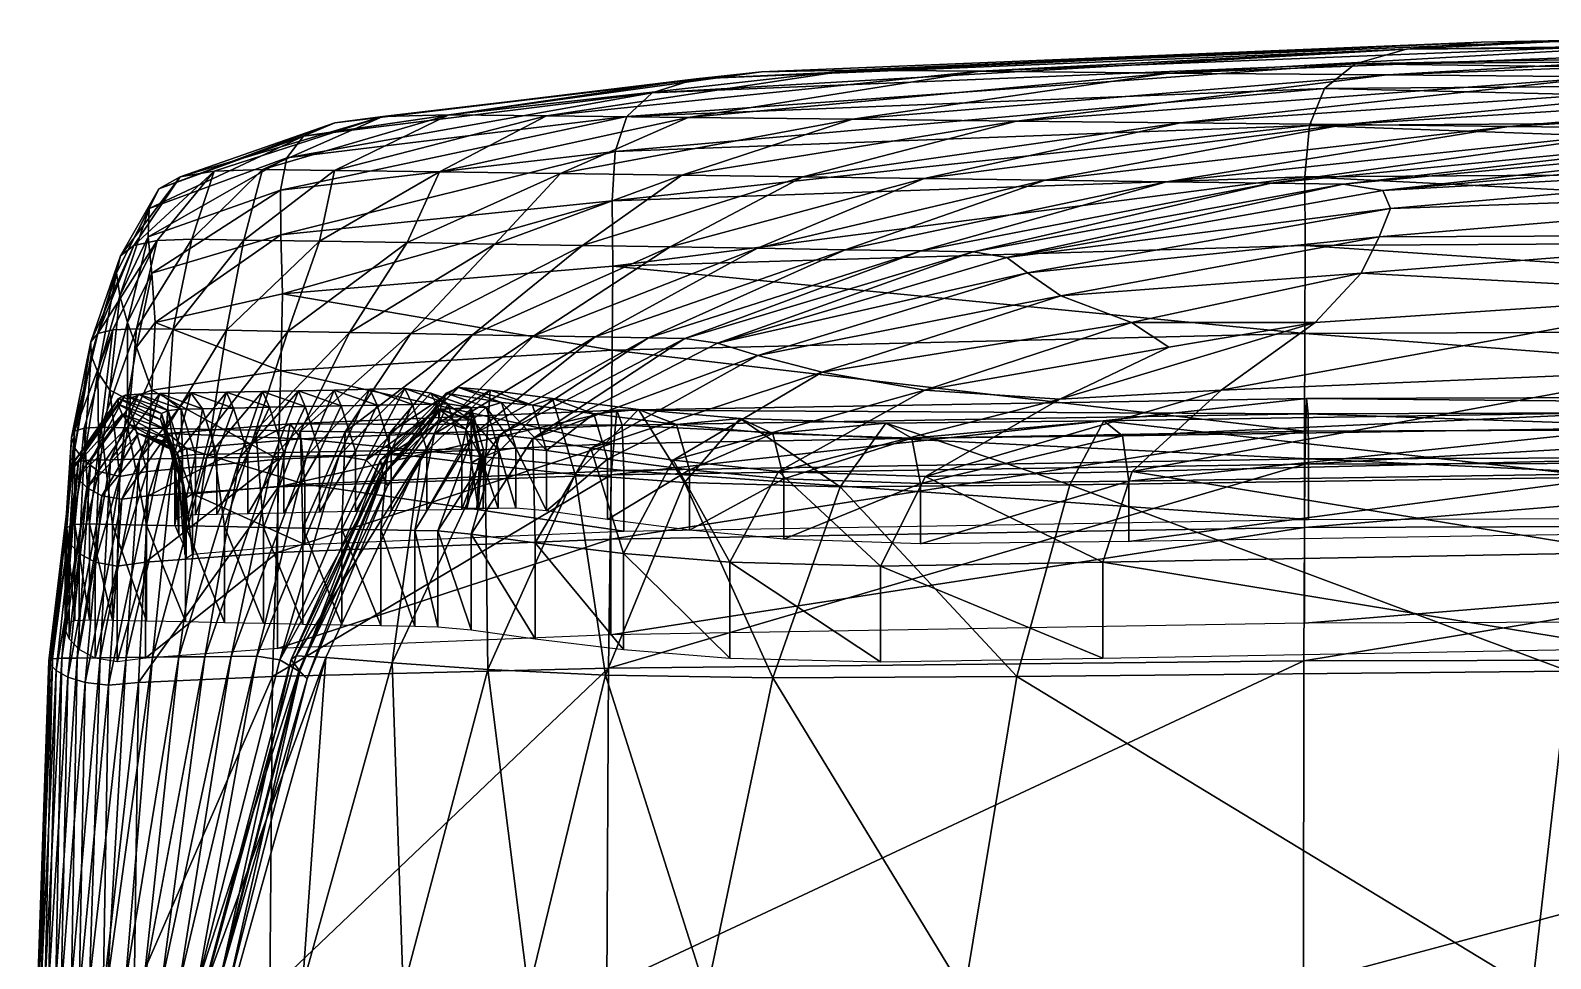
# Model space of a CAD drawing. Header units: centimetres. Extents: x -1112 to 1112, y -466 to 466.
# Drawn here: x -1111.4 to -1089.99, y 448.99 to 462.05 of the extents above; entities that cross this region are included whole.
import ezdxf

# ---------------------------------------------------------------- set-up
doc = ezdxf.new("R2010")
doc.units = ezdxf.units.CM
doc.layers.add('fabric', color=7, linetype='Continuous', true_color=0x1c59b1)

msp = doc.modelspace()

# ---------------------------------------------------------------- meshes
at = {"layer": 'fabric', "color": 34, "true_color": 0xb1581a}
mesh = msp.add_polyface(dxfattribs=at)
corners = [(-1093.454, 459.99, -359.37), (-1076.383, 460.102, -359.009), (-1076.383, 459.12, -359.354), (-1093.452, 459.024, -359.71), (-1093.387, 460.714, -358.319), (-1076.32, 460.837, -357.951), (-1093.176, 461.232, -355.918), (-1076.13, 461.363, -355.545), (-1092.747, 461.578, -351.725), (-1075.749, 461.713, -351.417), (-1075.115, 461.923, -345.195), (-1092.024, 461.785, -345.295), (-1074.195, 462.025, -335.756), (-1090.972, 461.886, -335.67), (-1089.22, 461.398, -108.623), (-1077.48, 461.813, -108.571), (-1080.971, 461.841, -154.831), (-1092.297, 461.424, -154.87), (-1086.143, 461.371, -74.113), (-1084.621, 459.8, 109.093), (-1085.867, 459.175, 113.799), (-1072.27, 459.654, 113.396), (-1087.239, 458.341, 117.216), (-1073.239, 458.733, 117.137), (-1084.16, 460.536, 92.942), (-1084.059, 460.255, 102.495), (-1071.038, 460.841, 101.483), (-1071.357, 460.346, 108.348), (-1092.407, 459.147, 109.064), (-1092.247, 459.542, 102.686), (-1092.358, 459.796, 93.199), (-1076.383, 457.859, -359.623), (-1093.454, 457.782, -359.975), (-1076.383, 456.471, -359.796), (-1093.458, 456.411, -360.145), (-1073.726, 457.551, 120.081), (-1088.18, 457.257, 119.943), (-1088.723, 456.014, 121.73), (-1076.383, 455.109, -359.853), (-1076.383, 453.761, -359.853), (-1093.459, 453.706, -360.202), (-1093.459, 455.055, -360.202), (-1088.904, 454.7, 122.326), (-1073.972, 454.891, 122.627), (-1088.904, 453.352, 122.326), (-1073.972, 453.543, 122.627), (-1088.746, 456.457, 121.359), (-1088.914, 456.67, 121.939), (-1073.965, 456.846, 122.242), (-1089.233, 455.761, 122.769), (-1074.138, 455.921, 123.107), (-1076.379, 456.922, -359.09), (-1076.382, 455.994, -359.717), (-1093.456, 455.945, -360.065), (-1093.432, 456.868, -359.439), (-1076.376, 456.71, -358.486), (-1093.41, 456.655, -358.835), (-1074.401, 453.145, 124.111), (-1089.742, 453.033, 123.712), (-1076.383, 453.21, -359.989), (-1093.468, 453.176, -360.336), (-1076.374, 456.072, -358.285), (-1093.402, 456.018, -358.634), (-1076.374, 455.222, -358.285), (-1093.402, 455.168, -358.634), (-1088.69, 454.97, 121.166), (-1088.69, 455.82, 121.166), (-1073.839, 455.996, 121.447), (-1073.87, 456.634, 121.645), (-1072.958, 462.051, -321.977), (-1089.555, 461.911, -321.89), (-1087.481, 461.894, -289.629), (-1071.151, 462.034, -289.647), (-1084.463, 461.87, -224.563), (-1084.9, 460.637, 79.369), (-1074.254, 461.267, 59.022), (-1086.273, 460.652, 59.06), (-1072.427, 461.251, 78.818), (-1088.271, 460.674, 29.293), (-1076.914, 461.29, 29.417), (-1079.99, 461.317, -5.093), (-1090.582, 460.699, -5.201), (-1073.989, 461.785, -74.047), (-1083.067, 461.344, -39.603), (-1092.893, 460.724, -39.696)]
mesh.append_faces([[corners[k] for k in face] for face in [(0, 1, 2), (2, 3, 0), (1, 0, 4), (4, 5, 1), (6, 7, 5), (5, 4, 6), (7, 6, 8), (8, 9, 7), (10, 9, 8), (8, 11, 10), (12, 10, 11), (11, 13, 12), (14, 15, 16), (16, 17, 14), (15, 14, 18), (19, 20, 21), (20, 22, 23), (24, 25, 26), (25, 19, 27), (20, 19, 28), (19, 25, 29), (25, 24, 30), (31, 32, 3), (3, 2, 31), (32, 31, 33), (33, 34, 32), (35, 36, 37), (23, 22, 36), (38, 39, 40), (33, 38, 41), (37, 42, 43), (42, 44, 45), (46, 47, 48), (47, 49, 50), (51, 52, 53), (53, 54, 51), (55, 51, 54), (54, 56, 55), (57, 50, 49), (49, 58, 57), (52, 59, 60), (61, 55, 56), (56, 62, 61), (63, 61, 62), (62, 64, 63), (65, 66, 67), (66, 46, 68), (69, 70, 71), (12, 13, 70), (72, 71, 73), (30, 24, 74), (75, 76, 74), (77, 74, 24), (78, 79, 80), (80, 81, 78), (79, 78, 76), (82, 18, 83), (84, 83, 18), (81, 80, 83), (17, 16, 73)]], dxfattribs={"vtx2": -1, "color": 34})
mesh = msp.add_polyface(dxfattribs=at)
corners = [(-1102.229, 460.012, -108.728), (-1097.515, 460.774, -108.684), (-1099.826, 460.799, -154.915), (-1103.935, 460.035, -154.948), (-1103.627, 459.024, -74.267), (-1100.523, 459.99, -74.245), (-1095.204, 460.749, -74.19), (-1092.297, 461.424, -154.87), (-1102.024, 461.371, -345.432), (-1101.106, 461.467, -335.668), (-1090.972, 461.886, -335.67), (-1102.645, 461.172, -352.005), (-1092.024, 461.785, -345.295), (-1103.207, 459.654, -359.652), (-1103.166, 460.346, -358.618), (-1093.387, 460.714, -358.319), (-1093.454, 459.99, -359.37), (-1103.197, 458.733, -359.975), (-1093.452, 459.024, -359.71), (-1103.002, 460.841, -356.235), (-1092.747, 461.578, -351.725), (-1093.176, 461.232, -355.918), (-1104.312, 457.751, -5.278), (-1101.16, 458.984, -5.309), (-1102.393, 459.004, -39.788), (-1098.805, 456.988, 115.413), (-1096.903, 456.86, 117.493), (-1095.369, 457.593, 115.83), (-1095.896, 457.938, 113.567), (-1100.252, 457.238, 111.433), (-1096.892, 458.316, 109.449), (-1102.349, 455.999, 113.52), (-1101.155, 457.475, 104.186), (-1097.359, 458.636, 102.951), (-1101.727, 457.649, 93.574), (-1097.652, 458.856, 93.233), (-1104.327, 456.307, 93.946), (-1103.507, 456.17, 105.477), (-1103.207, 457.551, -360.228), (-1093.454, 457.782, -359.975), (-1093.458, 456.411, -360.145), (-1093.41, 456.655, -358.835), (-1093.432, 456.868, -359.439), (-1103.141, 456.704, -359.681), (-1093.929, 459.902, 59.02), (-1098.859, 458.947, 58.981), (-1098.126, 458.936, 79.456), (-1092.916, 459.888, 79.497), (-1099.926, 458.964, 29.17), (-1095.405, 459.921, 29.205), (-1097.111, 459.944, -5.278), (-1098.817, 459.967, -39.762), (-1092.893, 460.724, -39.696), (-1102.137, 460.824, -224.619), (-1104.135, 460.846, -289.652), (-1098.033, 461.475, -289.636), (-1099.86, 461.491, -321.866), (-1105.508, 460.861, -321.873), (-1095.373, 461.451, -224.589), (-1102.183, 457.712, 79.497), (-1102.697, 457.722, 59.02), (-1103.446, 457.735, 29.205)]
mesh.append_faces([[corners[k] for k in face] for face in [(0, 1, 2), (2, 3, 0), (4, 5, 0), (1, 0, 5), (5, 6, 1), (7, 2, 1), (8, 9, 10), (11, 8, 12), (13, 14, 15), (15, 16, 13), (17, 13, 16), (16, 18, 17), (19, 11, 20), (20, 21, 19), (14, 19, 21), (21, 15, 14), (22, 23, 24), (25, 26, 27), (27, 28, 25), (29, 25, 28), (28, 30, 29), (25, 29, 31), (32, 29, 30), (30, 33, 32), (34, 32, 33), (33, 35, 34), (32, 34, 36), (29, 32, 37), (38, 39, 40), (39, 38, 17), (17, 18, 39), (41, 42, 43), (44, 45, 46), (47, 46, 35), (48, 49, 50), (50, 23, 48), (49, 48, 45), (45, 44, 49), (6, 5, 51), (24, 51, 5), (5, 4, 24), (51, 24, 23), (23, 50, 51), (52, 51, 50), (3, 2, 53), (54, 55, 56), (10, 9, 56), (57, 56, 9), (58, 53, 2), (53, 58, 55), (55, 54, 53), (59, 46, 45), (45, 60, 59), (36, 34, 59), (46, 59, 34), (34, 35, 46), (61, 48, 23), (23, 22, 61), (48, 61, 60), (60, 45, 48)]], dxfattribs={"vtx2": -1, "color": 34})
mesh = msp.add_polyface(dxfattribs=at)
corners = [(-1097.515, 460.774, -108.684), (-1089.22, 461.398, -108.623), (-1092.297, 461.424, -154.87), (-1095.204, 460.749, -74.19), (-1086.143, 461.371, -74.113), (-1092.663, 458.635, 113.443), (-1093.307, 457.938, 116.532), (-1087.239, 458.341, 117.216), (-1085.867, 459.175, 113.799), (-1092.407, 459.147, 109.064), (-1096.892, 458.316, 109.449), (-1095.896, 457.938, 113.567), (-1095.369, 457.593, 115.83), (-1092.247, 459.542, 102.686), (-1084.621, 459.8, 109.093), (-1092.358, 459.796, 93.199), (-1084.059, 460.255, 102.495), (-1097.652, 458.856, 93.233), (-1097.359, 458.636, 102.951), (-1090.972, 461.886, -335.67), (-1092.024, 461.785, -345.295), (-1102.024, 461.371, -345.432), (-1092.747, 461.578, -351.725), (-1102.645, 461.172, -352.005), (-1088.18, 457.257, 119.943), (-1094.633, 456.988, 119.042), (-1095.884, 455.844, 120.708), (-1088.723, 456.014, 121.73), (-1096.903, 456.86, 117.493), (-1093.459, 453.706, -360.202), (-1093.459, 455.055, -360.202), (-1076.383, 455.109, -359.853), (-1093.458, 456.411, -360.145), (-1076.383, 456.471, -359.796), (-1088.904, 453.352, 122.326), (-1088.904, 454.7, 122.326), (-1096.3, 454.564, 121.263), (-1096.284, 456.556, 120.887), (-1096.766, 455.656, 121.658), (-1089.233, 455.761, 122.769), (-1088.914, 456.67, 121.939), (-1096.021, 456.343, 120.344), (-1088.746, 456.457, 121.359), (-1097.508, 452.958, 122.519), (-1089.742, 453.033, 123.712), (-1093.468, 453.176, -360.336), (-1093.456, 455.945, -360.065), (-1076.382, 455.994, -359.717), (-1095.933, 455.706, 120.163), (-1088.69, 455.82, 121.166), (-1095.933, 454.856, 120.163), (-1088.69, 454.97, 121.166), (-1092.916, 459.888, 79.497), (-1084.9, 460.637, 79.369), (-1086.273, 460.652, 59.06), (-1093.929, 459.902, 59.02), (-1098.126, 458.936, 79.456), (-1095.405, 459.921, 29.205), (-1088.271, 460.674, 29.293), (-1090.582, 460.699, -5.201), (-1097.111, 459.944, -5.278), (-1098.817, 459.967, -39.762), (-1092.893, 460.724, -39.696), (-1083.067, 461.344, -39.603), (-1089.555, 461.911, -321.89), (-1099.86, 461.491, -321.866), (-1098.033, 461.475, -289.636), (-1087.481, 461.894, -289.629), (-1099.826, 460.799, -154.915), (-1095.373, 461.451, -224.589), (-1084.463, 461.87, -224.563)]
mesh.append_faces([[corners[k] for k in face] for face in [(0, 1, 2), (1, 0, 3), (3, 4, 1), (5, 6, 7), (7, 8, 5), (9, 5, 8), (5, 9, 10), (10, 11, 5), (6, 5, 11), (11, 12, 6), (13, 9, 14), (15, 13, 16), (13, 15, 17), (17, 18, 13), (9, 13, 18), (18, 10, 9), (19, 20, 21), (20, 22, 23), (24, 25, 26), (26, 27, 24), (25, 24, 7), (7, 6, 25), (28, 25, 6), (6, 12, 28), (29, 30, 31), (30, 32, 33), (34, 35, 36), (26, 36, 35), (35, 27, 26), (37, 38, 39), (39, 40, 37), (41, 37, 40), (40, 42, 41), (38, 43, 44), (44, 39, 38), (45, 46, 47), (48, 41, 42), (42, 49, 48), (50, 48, 49), (49, 51, 50), (52, 53, 54), (54, 55, 52), (56, 52, 55), (17, 15, 52), (53, 52, 15), (57, 58, 59), (59, 60, 57), (58, 57, 55), (55, 54, 58), (61, 62, 3), (60, 59, 62), (4, 3, 62), (63, 62, 59), (64, 65, 66), (66, 67, 64), (65, 64, 19), (68, 2, 69), (70, 69, 2), (69, 70, 67), (67, 66, 69)]], dxfattribs={"vtx2": -1, "color": 34})
mesh = msp.add_polyface(dxfattribs=at)
corners = [(-1104.861, 459.043, -108.746), (-1102.229, 460.012, -108.728), (-1103.935, 460.035, -154.948), (-1106.094, 459.063, -154.961), (-1103.627, 459.024, -74.267), (-1102.024, 461.371, -345.432), (-1102.645, 461.172, -352.005), (-1107.556, 460.564, -352.202), (-1107.114, 460.749, -345.548), (-1101.106, 461.467, -335.668), (-1106.439, 460.839, -335.699), (-1103.207, 459.654, -359.652), (-1103.197, 458.733, -359.975), (-1107.851, 458.341, -360.112), (-1103.166, 460.346, -358.618), (-1107.875, 459.175, -359.815), (-1103.002, 460.841, -356.235), (-1107.877, 459.8, -358.807), (-1107.791, 460.255, -356.446), (-1106.339, 456.386, -5.232), (-1104.312, 457.751, -5.278), (-1105.177, 457.766, -39.762), (-1102.393, 459.004, -39.788), (-1106.043, 457.782, -74.245), (-1104.327, 456.307, 93.946), (-1103.507, 456.17, 105.477), (-1101.155, 457.475, 104.186), (-1107.875, 457.257, -360.341), (-1103.207, 457.551, -360.228), (-1103.222, 456.23, -360.39), (-1103.729, 455.8, 114.399), (-1102.839, 456.716, 114.008), (-1104.047, 456.867, 105.774), (-1103.468, 456.654, 105.599), (-1104.33, 456.775, 90.972), (-1104.927, 456.987, 91.061), (-1104.998, 455.937, 106.018), (-1103.069, 456.492, -359.079), (-1103.141, 456.704, -359.681), (-1107.741, 456.514, -359.791), (-1104.131, 456.137, 90.943), (-1103.275, 456.017, 105.541), (-1102.301, 456.503, 113.729), (-1105.641, 460.058, -224.64), (-1102.137, 460.824, -224.619), (-1104.135, 460.846, -289.652), (-1099.86, 461.491, -321.866), (-1105.508, 460.861, -321.873), (-1104.792, 456.356, 79.56), (-1102.183, 457.712, 79.497), (-1102.697, 457.722, 59.02), (-1105.166, 456.363, 59.079), (-1105.71, 456.374, 29.258), (-1103.446, 457.735, 29.205), (-1105.371, 457.024, 67.799), (-1106.345, 456.08, 67.85), (-1104.768, 456.812, 67.763), (-1105.548, 456.946, 46.99), (-1104.983, 456.747, 46.981), (-1105.761, 456.942, 32.538), (-1105.196, 456.743, 32.532), (-1105.524, 456.796, 16.223), (-1104.567, 456.175, 67.751), (-1105.323, 456.159, 16.214), (-1105.817, 456.149, -8.564), (-1105.628, 456.72, 39.637), (-1105.175, 456.562, 39.639), (-1105.648, 456.57, 39.011), (-1105.27, 456.439, 39.015), (-1105.647, 456.719, 38.385), (-1105.194, 456.561, 38.387), (-1104.802, 456.137, 46.979), (-1105.072, 456.033, 38.389)]
mesh.append_faces([[corners[k] for k in face] for face in [(0, 1, 2), (2, 3, 0), (1, 0, 4), (5, 6, 7), (7, 8, 5), (9, 5, 8), (8, 10, 9), (11, 12, 13), (14, 11, 15), (16, 14, 17), (6, 16, 18), (19, 20, 21), (22, 21, 20), (21, 22, 4), (4, 23, 21), (24, 25, 26), (27, 28, 29), (13, 12, 28), (30, 31, 32), (33, 32, 31), (32, 33, 34), (34, 35, 32), (36, 32, 35), (37, 38, 39), (40, 34, 33), (41, 33, 42), (3, 2, 43), (44, 43, 2), (43, 44, 45), (46, 47, 45), (9, 10, 47), (23, 4, 0), (48, 49, 50), (50, 51, 48), (49, 48, 24), (52, 53, 20), (20, 19, 52), (53, 52, 51), (51, 50, 53), (35, 54, 55), (54, 35, 34), (34, 56, 54), (57, 54, 56), (56, 58, 57), (59, 60, 61), (58, 56, 62), (40, 62, 56), (56, 34, 40), (61, 63, 64), (63, 61, 60), (65, 57, 58), (58, 66, 65), (67, 65, 66), (66, 68, 67), (69, 67, 68), (68, 70, 69), (59, 69, 70), (70, 60, 59), (66, 58, 71), (60, 70, 72)]], dxfattribs={"vtx2": -1, "color": 34})
mesh = msp.add_polyface(dxfattribs=at)
corners = [(-1109.293, 459.99, -345.584), (-1108.812, 460.071, -335.709), (-1106.439, 460.839, -335.699), (-1107.114, 460.749, -345.548), (-1107.556, 460.564, -352.202), (-1109.592, 459.822, -352.262), (-1107.851, 458.341, -360.112), (-1107.875, 459.175, -359.815), (-1103.207, 459.654, -359.652), (-1107.877, 459.8, -358.807), (-1103.166, 460.346, -358.618), (-1107.791, 460.255, -356.446), (-1103.002, 460.841, -356.235), (-1102.645, 461.172, -352.005), (-1105.177, 457.766, -39.762), (-1106.968, 456.398, -39.722), (-1106.339, 456.386, -5.232), (-1106.043, 457.782, -74.245), (-1107.598, 456.411, -74.212), (-1103.222, 456.23, -360.39), (-1107.91, 456.014, -360.486), (-1107.875, 457.257, -360.341), (-1103.207, 457.551, -360.228), (-1107.122, 456.988, -39.747), (-1107.979, 456.05, -39.684), (-1107.511, 456.059, -8.443), (-1106.621, 456.999, -8.504), (-1106.519, 456.776, -39.793), (-1106.018, 456.786, -8.549), (-1107.024, 456.766, -74.274), (-1107.627, 456.978, -74.234), (-1107.588, 456.301, -359.204), (-1107.741, 456.514, -359.791), (-1109.465, 456.378, -359.739), (-1103.069, 456.492, -359.079), (-1107.833, 456.107, -154.979), (-1108.034, 456.745, -154.971), (-1107.529, 456.755, -108.754), (-1107.328, 456.118, -108.765), (-1108.395, 459.1, -289.669), (-1107.116, 460.078, -289.664), (-1108.13, 460.091, -321.878), (-1105.508, 460.861, -321.873), (-1104.135, 460.846, -289.652), (-1105.641, 460.058, -224.64), (-1107.328, 459.083, -224.649), (-1106.094, 459.063, -154.961), (-1108.641, 457.829, -224.64), (-1107.775, 457.813, -154.948), (-1106.909, 457.798, -108.728), (-1108.227, 456.423, -108.702), (-1104.861, 459.043, -108.746), (-1108.45, 456.041, -74.181), (-1108.132, 456.968, -108.721), (-1108.637, 456.957, -154.945), (-1105.371, 457.024, 67.799), (-1105.548, 456.946, 46.99), (-1106.472, 456.004, 47.002), (-1106.345, 456.08, 67.85), (-1105.903, 456.046, 91.185), (-1104.927, 456.987, 91.061), (-1106.127, 457.009, 16.249), (-1105.524, 456.796, 16.223), (-1107.05, 456.067, 16.286), (-1106.671, 456.001, 32.547), (-1105.761, 456.942, 32.538), (-1105.817, 456.149, -8.564), (-1106.823, 456.128, -74.287), (-1106.318, 456.139, -39.808), (-1105.628, 456.72, 39.637), (-1106.432, 455.784, 39.635), (-1105.647, 456.719, 38.385)]
mesh.append_faces([[corners[k] for k in face] for face in [(0, 1, 2), (2, 3, 0), (3, 4, 5), (6, 7, 8), (7, 9, 10), (9, 11, 12), (11, 4, 13), (14, 15, 16), (15, 14, 17), (17, 18, 15), (19, 20, 21), (22, 21, 6), (23, 24, 25), (25, 26, 23), (27, 23, 26), (26, 28, 27), (23, 27, 29), (29, 30, 23), (24, 23, 30), (31, 32, 33), (32, 31, 34), (35, 36, 37), (38, 37, 29), (39, 40, 41), (42, 41, 40), (40, 43, 42), (41, 42, 2), (2, 1, 41), (44, 45, 46), (43, 40, 44), (45, 44, 40), (40, 39, 45), (45, 47, 48), (48, 46, 45), (47, 45, 39), (49, 50, 18), (18, 17, 49), (51, 49, 17), (49, 51, 46), (46, 48, 49), (50, 49, 48), (52, 30, 53), (37, 53, 30), (30, 29, 37), (53, 37, 36), (36, 54, 53), (55, 56, 57), (57, 58, 55), (58, 59, 60), (61, 62, 28), (28, 26, 61), (63, 61, 26), (26, 25, 63), (64, 65, 61), (62, 61, 65), (66, 28, 62), (67, 29, 27), (68, 27, 28), (56, 69, 70), (71, 65, 64)]], dxfattribs={"vtx2": -1, "color": 34})
mesh = msp.add_polyface(dxfattribs=at)
corners = [(-1109.592, 459.822, -352.262), (-1109.293, 459.99, -345.584), (-1107.114, 460.749, -345.548), (-1110.131, 458.878, -352.257), (-1109.945, 459.024, -345.582), (-1108.812, 460.071, -335.709), (-1109.615, 459.094, -335.709), (-1109.689, 458.635, -359.823), (-1109.643, 457.938, -360.083), (-1109.906, 457.592, -359.988), (-1110.031, 457.938, -359.788), (-1109.744, 459.147, -358.846), (-1110.143, 458.316, -358.827), (-1107.877, 459.8, -358.807), (-1107.875, 459.175, -359.815), (-1107.851, 458.341, -360.112), (-1109.728, 459.542, -356.504), (-1110.187, 458.636, -356.495), (-1107.556, 460.564, -352.202), (-1107.791, 460.255, -356.446), (-1110.282, 456.988, -359.823), (-1110.45, 457.238, -358.846), (-1110.031, 456.86, -360.083), (-1110.545, 457.475, -356.504), (-1110.646, 455.999, -358.874), (-1110.55, 457.667, -352.262), (-1110.775, 456.17, -356.518), (-1110.452, 457.782, -345.584), (-1110.24, 457.838, -335.709), (-1110.82, 456.32, -352.269), (-1110.778, 456.411, -345.587), (-1110.641, 456.454, -335.709), (-1109.689, 456.988, -360.274), (-1107.875, 457.257, -360.341), (-1108.13, 460.091, -321.878), (-1109.128, 459.111, -321.88), (-1108.395, 459.1, -289.669), (-1109.904, 457.852, -321.878), (-1110.403, 456.465, -321.875), (-1110.03, 456.458, -289.657), (-1109.39, 457.843, -289.664), (-1108.641, 457.829, -224.64), (-1109.485, 456.447, -224.627), (-1108.856, 456.435, -154.928), (-1107.775, 457.813, -154.948), (-1108.227, 456.423, -108.702), (-1108.538, 456.734, -224.661), (-1109.142, 456.947, -224.641), (-1108.637, 456.957, -154.945)]
mesh.append_faces([[corners[k] for k in face] for face in [(0, 1, 2), (1, 0, 3), (3, 4, 1), (5, 1, 4), (4, 6, 5), (7, 8, 9), (9, 10, 7), (11, 7, 10), (10, 12, 11), (7, 11, 13), (13, 14, 7), (8, 7, 14), (14, 15, 8), (16, 11, 12), (12, 17, 16), (0, 16, 17), (17, 3, 0), (16, 0, 18), (18, 19, 16), (11, 16, 19), (19, 13, 11), (20, 21, 12), (12, 10, 20), (22, 20, 10), (10, 9, 22), (23, 21, 24), (25, 23, 26), (23, 25, 3), (3, 17, 23), (21, 23, 17), (17, 12, 21), (27, 28, 6), (6, 4, 27), (25, 27, 4), (4, 3, 25), (27, 25, 29), (28, 27, 30), (30, 31, 28), (32, 22, 9), (9, 8, 32), (33, 32, 8), (8, 15, 33), (34, 35, 36), (35, 34, 5), (5, 6, 35), (37, 38, 39), (39, 40, 37), (35, 37, 40), (40, 36, 35), (37, 35, 6), (6, 28, 37), (38, 37, 28), (28, 31, 38), (41, 42, 43), (43, 44, 41), (36, 40, 41), (42, 41, 40), (40, 39, 42), (44, 43, 45), (46, 47, 48)]], dxfattribs={"vtx2": -1, "color": 34})
mesh = msp.add_polyface(dxfattribs=at)
corners = [(-1110.282, 456.988, -359.823), (-1110.031, 456.86, -360.083), (-1110.141, 455.771, -360.167), (-1110.436, 455.844, -359.875), (-1110.45, 457.238, -358.846), (-1110.646, 455.999, -358.874), (-1110.775, 456.17, -356.518), (-1110.545, 457.475, -356.504), (-1110.82, 456.32, -352.269), (-1110.55, 457.667, -352.262), (-1110.778, 456.411, -345.587), (-1110.452, 457.782, -345.584), (-1109.689, 456.988, -360.274), (-1107.875, 457.257, -360.341), (-1107.91, 456.014, -360.486), (-1109.758, 455.844, -360.391), (-1110.159, 456.871, -345.588), (-1110.807, 455.948, -345.591), (-1110.723, 455.987, -335.711), (-1110.064, 456.914, -335.717), (-1109.556, 456.658, -345.587), (-1109.461, 456.702, -335.722), (-1109.568, 456.575, -352.2), (-1110.171, 456.788, -352.233), (-1110.811, 455.872, -352.269), (-1110.109, 456.651, -356.382), (-1109.509, 456.438, -356.268), (-1109.431, 456.288, -358.372), (-1110.002, 456.501, -358.598), (-1110.74, 455.748, -356.501), (-1109.391, 456.165, -359.092), (-1109.88, 456.378, -359.446), (-1109.333, 456.111, -359.132), (-1109.712, 456.323, -359.6), (-1109.204, 456.165, -359.195), (-1109.465, 456.378, -359.739), (-1107.588, 456.301, -359.204), (-1109.309, 455.801, -356.23), (-1109.354, 456.021, -345.587), (-1109.368, 455.938, -352.188), (-1109.259, 456.064, -335.723), (-1109.878, 456.932, -321.885), (-1110.551, 456.002, -321.875), (-1110.271, 456.007, -289.652), (-1109.578, 456.938, -289.669), (-1109.275, 456.719, -321.895), (-1108.975, 456.725, -289.682), (-1109.142, 456.947, -224.641), (-1109.864, 456.015, -224.617), (-1109.392, 456.024, -154.911), (-1108.637, 456.957, -154.945), (-1108.034, 456.745, -154.971), (-1108.538, 456.734, -224.661), (-1108.132, 456.968, -108.721), (-1108.921, 456.033, -108.678), (-1108.45, 456.041, -74.181), (-1109.073, 456.082, -321.897), (-1108.774, 456.088, -289.686), (-1108.337, 456.097, -224.667)]
mesh.append_faces([[corners[k] for k in face] for face in [(0, 1, 2), (2, 3, 0), (4, 0, 3), (3, 5, 4), (5, 6, 7), (6, 8, 9), (8, 10, 11), (12, 13, 14), (14, 15, 12), (1, 12, 15), (16, 17, 18), (18, 19, 16), (20, 16, 19), (19, 21, 20), (16, 20, 22), (22, 23, 16), (17, 16, 23), (23, 24, 17), (24, 23, 25), (26, 25, 23), (23, 22, 26), (25, 26, 27), (27, 28, 25), (29, 25, 28), (30, 31, 28), (28, 27, 30), (31, 30, 32), (32, 33, 31), (34, 35, 33), (35, 34, 36), (37, 26, 22), (20, 38, 39), (39, 22, 20), (38, 20, 21), (21, 40, 38), (41, 42, 43), (43, 44, 41), (45, 41, 44), (44, 46, 45), (41, 45, 21), (21, 19, 41), (42, 41, 19), (19, 18, 42), (47, 48, 49), (49, 50, 47), (50, 51, 52), (47, 52, 46), (46, 44, 47), (48, 47, 44), (44, 43, 48), (53, 54, 55), (54, 53, 50), (50, 49, 54), (56, 45, 46), (46, 57, 56), (45, 56, 40), (40, 21, 45), (58, 52, 51), (52, 58, 57), (57, 46, 52)]], dxfattribs={"vtx2": -1, "color": 34})
mesh = msp.add_polyface(dxfattribs=at)
corners = [(-1102.349, 455.999, 113.52), (-1100.865, 455.844, 117.442), (-1098.805, 456.988, 115.413), (-1096.903, 456.86, 117.493), (-1098.797, 455.771, 119.19), (-1103.507, 456.17, 105.477), (-1100.252, 457.238, 111.433), (-1093.458, 456.411, -360.145), (-1103.222, 456.23, -360.39), (-1103.207, 457.551, -360.228), (-1094.633, 456.988, 119.042), (-1095.884, 455.844, 120.708), (-1101.552, 454.564, 118.119), (-1103.048, 454.687, 114.216), (-1101.552, 453.216, 118.119), (-1099.428, 453.161, 119.755), (-1099.428, 454.51, 119.755), (-1103.227, 454.891, -360.444), (-1093.459, 455.055, -360.202), (-1103.227, 453.543, -360.444), (-1093.459, 453.706, -360.202), (-1096.3, 454.564, 121.263), (-1096.3, 453.216, 121.263), (-1096.284, 456.556, 120.887), (-1096.021, 456.343, 120.344), (-1098.989, 456.31, 118.93), (-1099.355, 456.522, 119.411), (-1096.766, 455.656, 121.658), (-1099.997, 455.625, 120.089), (-1101.408, 456.588, 117.836), (-1102.19, 455.685, 118.38), (-1100.945, 456.376, 117.449), (-1102.301, 456.503, 113.729), (-1102.839, 456.716, 114.008), (-1103.729, 455.8, 114.399), (-1103.468, 456.654, 105.599), (-1103.141, 456.704, -359.681), (-1103.069, 456.492, -359.079), (-1093.41, 456.655, -358.835), (-1103.22, 455.797, -360.305), (-1093.432, 456.868, -359.439), (-1093.456, 455.945, -360.065), (-1097.508, 452.958, 122.519), (-1100.946, 452.935, 120.84), (-1103.262, 453.074, -360.573), (-1093.468, 453.176, -360.336), (-1103.045, 455.854, -358.878), (-1103.045, 455.004, -358.878), (-1093.402, 455.168, -358.634), (-1093.402, 456.018, -358.634), (-1102.121, 455.866, 113.636), (-1103.275, 456.017, 105.541), (-1103.275, 455.167, 105.541), (-1102.121, 455.016, 113.636), (-1100.791, 455.738, 117.32), (-1100.79, 454.888, 117.32), (-1098.866, 455.672, 118.77), (-1098.866, 454.822, 118.77), (-1095.933, 455.706, 120.163), (-1095.933, 454.856, 120.163)]
mesh.append_faces([[corners[k] for k in face] for face in [(0, 1, 2), (3, 2, 1), (1, 4, 3), (5, 0, 6), (7, 8, 9), (10, 3, 4), (4, 11, 10), (12, 1, 0), (0, 13, 12), (14, 12, 13), (15, 16, 12), (1, 12, 16), (16, 4, 1), (13, 0, 5), (17, 8, 7), (7, 18, 17), (19, 17, 18), (18, 20, 19), (21, 11, 4), (4, 16, 21), (22, 21, 16), (23, 24, 25), (25, 26, 23), (27, 23, 26), (26, 28, 27), (29, 30, 28), (28, 26, 29), (31, 29, 26), (26, 25, 31), (29, 31, 32), (32, 33, 29), (30, 29, 33), (33, 34, 30), (33, 32, 35), (36, 37, 38), (39, 36, 40), (40, 41, 39), (42, 27, 28), (43, 28, 30), (44, 39, 41), (41, 45, 44), (46, 47, 48), (48, 49, 46), (37, 46, 49), (49, 38, 37), (32, 50, 51), (52, 51, 50), (50, 53, 52), (54, 55, 53), (53, 50, 54), (31, 54, 50), (50, 32, 31), (54, 31, 25), (25, 56, 54), (55, 54, 56), (56, 57, 55), (58, 59, 57), (57, 56, 58), (24, 58, 56), (56, 25, 24)]], dxfattribs={"vtx2": -1, "color": 34})
mesh = msp.add_polyface(dxfattribs=at)
corners = [(-1109.758, 455.844, -360.391), (-1110.141, 455.771, -360.167), (-1110.031, 456.86, -360.083), (-1110.487, 454.564, -359.893), (-1110.436, 455.844, -359.875), (-1110.177, 454.509, -360.195), (-1110.487, 453.216, -359.893), (-1110.712, 453.338, -358.883), (-1110.712, 454.687, -358.883), (-1110.646, 455.999, -358.874), (-1110.852, 454.837, -356.523), (-1110.775, 456.17, -356.518), (-1110.852, 453.488, -356.523), (-1110.91, 453.624, -352.271), (-1110.91, 454.973, -352.271), (-1110.82, 456.32, -352.269), (-1110.886, 455.055, -345.587), (-1110.778, 456.411, -345.587), (-1110.886, 453.706, -345.587), (-1110.775, 453.746, -335.709), (-1110.775, 455.094, -335.709), (-1110.641, 456.454, -335.709), (-1110.177, 453.161, -360.195), (-1109.781, 454.564, -360.43), (-1110.109, 456.651, -356.382), (-1110.74, 455.748, -356.501), (-1110.811, 455.872, -352.269), (-1110.002, 456.501, -358.598), (-1110.6, 455.612, -358.834), (-1109.88, 456.378, -359.446), (-1110.394, 455.501, -359.812), (-1109.712, 456.323, -359.6), (-1110.112, 455.451, -360.085), (-1110.807, 455.948, -345.591), (-1111.142, 453.177, -345.594), (-1111.09, 453.204, -335.709), (-1110.723, 455.987, -335.711), (-1111.122, 453.126, -352.288), (-1111.035, 453.04, -356.556), (-1110.873, 452.946, -358.937), (-1110.631, 452.87, -359.968), (-1110.302, 452.836, -360.29), (-1109.742, 455.501, -360.302), (-1110.57, 455.104, -321.874), (-1110.57, 453.756, -321.874), (-1110.243, 453.749, -289.655), (-1110.243, 455.097, -289.655), (-1110.403, 456.465, -321.875), (-1110.03, 456.458, -289.657), (-1109.767, 455.088, -224.623), (-1109.767, 453.74, -224.623), (-1110.551, 456.002, -321.875), (-1110.959, 453.214, -321.867), (-1110.74, 453.216, -289.639), (-1110.271, 456.007, -289.652), (-1109.864, 456.015, -224.617), (-1110.42, 453.22, -224.594), (-1110.051, 453.223, -154.877)]
mesh.append_faces([[corners[k] for k in face] for face in [(0, 1, 2), (3, 4, 1), (1, 5, 3), (6, 3, 5), (7, 8, 3), (4, 3, 8), (8, 9, 4), (10, 11, 9), (9, 8, 10), (12, 10, 8), (10, 12, 13), (13, 14, 10), (11, 10, 14), (14, 15, 11), (16, 17, 15), (15, 14, 16), (18, 16, 14), (14, 13, 18), (16, 18, 19), (19, 20, 16), (17, 16, 20), (20, 21, 17), (22, 5, 23), (0, 23, 5), (5, 1, 0), (24, 25, 26), (27, 28, 25), (29, 30, 28), (28, 27, 29), (30, 29, 31), (31, 32, 30), (33, 34, 35), (35, 36, 33), (34, 33, 26), (26, 37, 34), (25, 38, 37), (37, 26, 25), (38, 25, 28), (28, 39, 38), (39, 28, 30), (40, 30, 32), (41, 32, 42), (43, 44, 45), (45, 46, 43), (47, 43, 46), (46, 48, 47), (43, 47, 21), (21, 20, 43), (44, 43, 20), (20, 19, 44), (48, 46, 49), (50, 49, 46), (46, 45, 50), (51, 52, 53), (53, 54, 51), (52, 51, 36), (36, 35, 52), (55, 56, 57), (56, 55, 54), (54, 53, 56)]], dxfattribs={"vtx2": -1, "color": 34})
mesh = msp.add_polyface(dxfattribs=at)
corners = [(-1108.116, 455.055, -74.201), (-1107.598, 456.411, -74.212), (-1108.227, 456.423, -108.702), (-1107.922, 453.352, -360.535), (-1107.922, 454.7, -360.535), (-1103.227, 454.891, -360.444), (-1107.91, 456.014, -360.486), (-1103.222, 456.23, -360.39), (-1107.627, 456.978, -74.234), (-1108.45, 456.041, -74.181), (-1107.979, 456.05, -39.684), (-1107.905, 455.624, -360.398), (-1107.741, 456.514, -359.791), (-1103.141, 456.704, -359.681), (-1105.903, 456.046, 91.185), (-1107.239, 453.224, 91.32), (-1106.307, 453.148, 106.286), (-1108.575, 453.239, -8.379), (-1107.511, 456.059, -8.443), (-1107.99, 452.955, -360.655), (-1103.22, 455.797, -360.305), (-1107.588, 456.301, -359.204), (-1107.538, 455.664, -359.008), (-1103.045, 455.854, -358.878), (-1107.537, 454.814, -359.008), (-1109.117, 455.528, -359.013), (-1109.204, 456.165, -359.195), (-1107.328, 456.118, -108.765), (-1107.328, 455.268, -108.765), (-1107.833, 455.257, -154.979), (-1107.833, 456.107, -154.979), (-1107.529, 456.755, -108.754), (-1107.024, 456.766, -74.274), (-1106.823, 456.128, -74.287), (-1106.823, 455.278, -74.286), (-1106.464, 455.021, 29.276), (-1105.71, 456.374, 29.258), (-1106.339, 456.386, -5.232), (-1107.015, 455.032, -5.217), (-1106.464, 453.673, 29.276), (-1107.015, 453.684, -5.217), (-1105.989, 453.663, 59.098), (-1105.989, 455.012, 59.098), (-1107.565, 455.044, -39.709), (-1106.968, 456.398, -39.722), (-1107.565, 453.695, -39.709), (-1108.116, 453.706, -74.201), (-1106.127, 457.009, 16.249), (-1107.05, 456.067, 16.286), (-1106.671, 456.001, 32.547), (-1107.66, 453.248, 67.904), (-1106.345, 456.08, 67.85), (-1107.73, 453.193, 47.015), (-1106.472, 456.004, 47.002), (-1108.214, 453.242, 16.324), (-1107.886, 453.191, 32.556), (-1106.318, 456.139, -39.808), (-1106.318, 455.289, -39.808), (-1106.519, 456.776, -39.793), (-1106.018, 456.786, -8.549), (-1105.817, 456.149, -8.564), (-1108.034, 456.745, -154.971), (-1108.337, 456.097, -224.667), (-1108.337, 455.247, -224.667), (-1106.374, 455.638, 39.009), (-1106.432, 455.784, 39.635), (-1105.628, 456.72, 39.637), (-1105.548, 456.946, 46.99), (-1106.45, 455.784, 38.383), (-1105.647, 456.719, 38.385), (-1105.648, 456.57, 39.011), (-1107.607, 453.031, 39.634), (-1107.501, 452.924, 39.007), (-1107.621, 453.031, 38.382)]
mesh.append_faces([[corners[k] for k in face] for face in [(0, 1, 2), (3, 4, 5), (4, 6, 7), (8, 9, 10), (11, 12, 13), (14, 15, 16), (17, 18, 10), (19, 11, 20), (21, 22, 23), (24, 22, 25), (22, 21, 26), (27, 28, 29), (29, 30, 27), (31, 27, 30), (32, 33, 27), (28, 27, 33), (33, 34, 28), (35, 36, 37), (37, 38, 35), (39, 35, 38), (38, 40, 39), (35, 39, 41), (41, 42, 35), (36, 35, 42), (43, 44, 1), (1, 0, 43), (45, 43, 0), (0, 46, 45), (43, 45, 40), (40, 38, 43), (44, 43, 38), (38, 37, 44), (47, 48, 49), (50, 15, 14), (14, 51, 50), (52, 50, 51), (51, 53, 52), (54, 48, 18), (18, 17, 54), (48, 54, 55), (55, 49, 48), (56, 57, 34), (34, 33, 56), (58, 56, 33), (59, 60, 56), (57, 56, 60), (61, 30, 62), (63, 62, 30), (30, 29, 63), (64, 65, 66), (65, 53, 67), (49, 68, 69), (68, 64, 70), (71, 52, 53), (53, 65, 71), (72, 71, 65), (65, 64, 72), (64, 68, 73), (55, 73, 68), (68, 49, 55)]], dxfattribs={"vtx2": -1, "color": 34})
mesh = msp.add_polyface(dxfattribs=at)
corners = [(-1104.292, 454.837, 105.907), (-1103.507, 456.17, 105.477), (-1104.327, 456.307, 93.946), (-1105.193, 454.96, 94.069), (-1104.292, 453.488, 105.907), (-1105.193, 453.612, 94.069), (-1103.048, 453.338, 114.216), (-1103.048, 454.687, 114.216), (-1103.227, 454.891, -360.444), (-1103.227, 453.543, -360.444), (-1107.922, 453.352, -360.535), (-1103.222, 456.23, -360.39), (-1107.922, 454.7, -360.535), (-1104.047, 456.867, 105.774), (-1104.998, 455.937, 106.018), (-1103.729, 455.8, 114.399), (-1104.927, 456.987, 91.061), (-1105.903, 456.046, 91.185), (-1103.141, 456.704, -359.681), (-1103.22, 455.797, -360.305), (-1107.905, 455.624, -360.398), (-1103.303, 452.975, 118.979), (-1102.19, 455.685, 118.38), (-1104.961, 453.054, 114.829), (-1106.307, 453.148, 106.286), (-1103.262, 453.074, -360.573), (-1107.99, 452.955, -360.655), (-1103.045, 455.854, -358.878), (-1103.069, 456.492, -359.079), (-1107.588, 456.301, -359.204), (-1103.045, 455.004, -358.878), (-1107.538, 455.664, -359.008), (-1107.537, 454.814, -359.008), (-1103.275, 456.017, 105.541), (-1103.275, 455.167, 105.541), (-1104.131, 455.288, 90.943), (-1104.131, 456.137, 90.943), (-1103.468, 456.654, 105.599), (-1105.662, 455.005, 79.581), (-1104.792, 456.356, 79.56), (-1105.166, 456.363, 59.079), (-1105.989, 455.012, 59.098), (-1105.662, 453.657, 79.581), (-1105.989, 453.663, 59.098), (-1105.71, 456.374, 29.258), (-1104.567, 456.175, 67.751), (-1104.802, 456.137, 46.979), (-1104.983, 456.747, 46.981), (-1104.567, 455.325, 67.751), (-1104.813, 455.321, 46.979), (-1105.323, 456.159, 16.214), (-1105.323, 455.309, 16.214), (-1105.817, 455.299, -8.563), (-1105.817, 456.149, -8.564), (-1105.196, 456.743, 32.532), (-1105.015, 456.133, 32.53), (-1105.026, 455.317, 32.53), (-1106.318, 455.289, -39.808), (-1105.628, 456.72, 39.637), (-1105.648, 456.57, 39.011), (-1106.374, 455.638, 39.009), (-1105.647, 456.719, 38.385), (-1106.45, 455.784, 38.383), (-1105.053, 456.033, 39.64), (-1105.097, 455.32, 39.641), (-1105.188, 455.965, 39.016), (-1105.253, 455.32, 39.017), (-1105.27, 456.439, 39.015), (-1105.175, 456.562, 39.639), (-1105.072, 456.033, 38.389), (-1105.194, 456.561, 38.387), (-1105.116, 455.319, 38.389)]
mesh.append_faces([[corners[k] for k in face] for face in [(0, 1, 2), (2, 3, 0), (4, 0, 3), (3, 5, 4), (0, 4, 6), (6, 7, 0), (1, 0, 7), (8, 9, 10), (11, 8, 12), (13, 14, 15), (16, 17, 14), (18, 19, 20), (21, 22, 15), (15, 23, 21), (14, 24, 23), (23, 15, 14), (24, 14, 17), (19, 25, 26), (27, 28, 29), (30, 27, 31), (31, 32, 30), (33, 34, 35), (35, 36, 33), (37, 33, 36), (38, 39, 40), (40, 41, 38), (42, 38, 41), (41, 43, 42), (38, 42, 5), (5, 3, 38), (39, 38, 3), (3, 2, 39), (41, 40, 44), (45, 46, 47), (45, 36, 35), (35, 48, 45), (46, 45, 48), (48, 49, 46), (50, 51, 52), (52, 53, 50), (54, 55, 50), (51, 50, 55), (55, 56, 51), (53, 52, 57), (58, 59, 60), (59, 61, 62), (63, 46, 49), (49, 64, 63), (65, 63, 64), (64, 66, 65), (63, 65, 67), (67, 68, 63), (46, 63, 68), (69, 55, 54), (65, 69, 70), (70, 67, 65), (69, 65, 66), (66, 71, 69), (55, 69, 71), (71, 56, 55)]], dxfattribs={"vtx2": -1, "color": 34})
mesh = msp.add_polyface(dxfattribs=at)
corners = [(-1108.666, 455.066, -108.693), (-1108.227, 456.423, -108.702), (-1108.856, 456.435, -154.928), (-1109.217, 455.077, -154.922), (-1108.666, 453.717, -108.693), (-1109.217, 453.728, -154.922), (-1108.116, 453.706, -74.201), (-1108.116, 455.055, -74.201), (-1109.781, 454.564, -360.43), (-1109.758, 455.844, -360.391), (-1107.91, 456.014, -360.486), (-1107.922, 454.7, -360.535), (-1109.781, 453.216, -360.43), (-1109.465, 456.378, -359.739), (-1109.742, 455.501, -360.302), (-1110.112, 455.451, -360.085), (-1109.712, 456.323, -359.6), (-1109.333, 456.111, -359.132), (-1109.204, 456.165, -359.195), (-1107.741, 456.514, -359.791), (-1107.905, 455.624, -360.398), (-1107.979, 456.05, -39.684), (-1108.942, 453.235, -39.618), (-1108.575, 453.239, -8.379), (-1108.45, 456.041, -74.181), (-1109.312, 453.231, -74.126), (-1109.88, 452.87, -360.54), (-1109.117, 455.528, -359.013), (-1109.117, 454.678, -359.013), (-1107.537, 454.814, -359.008), (-1107.538, 455.664, -359.008), (-1109.206, 455.473, -358.975), (-1109.206, 454.623, -358.975), (-1109.227, 455.528, -358.974), (-1109.227, 454.678, -358.974), (-1109.391, 456.165, -359.092), (-1109.431, 456.288, -358.372), (-1109.241, 455.651, -358.296), (-1109.241, 454.801, -358.296), (-1109.309, 455.801, -356.23), (-1109.309, 454.951, -356.229), (-1109.509, 456.438, -356.268), (-1109.568, 456.575, -352.2), (-1109.368, 455.938, -352.188), (-1109.367, 455.088, -352.188), (-1109.354, 456.021, -345.587), (-1109.354, 455.171, -345.586), (-1109.259, 456.064, -335.723), (-1109.259, 455.214, -335.723), (-1109.767, 455.088, -224.623), (-1109.767, 453.74, -224.623), (-1109.485, 456.447, -224.627), (-1110.03, 456.458, -289.657), (-1110.051, 453.223, -154.877), (-1109.392, 456.024, -154.911), (-1109.864, 456.015, -224.617), (-1108.921, 456.033, -108.678), (-1109.681, 453.227, -108.633), (-1109.073, 455.232, -321.897), (-1109.073, 456.082, -321.897), (-1108.774, 456.088, -289.686), (-1108.774, 455.238, -289.686), (-1108.337, 456.097, -224.667), (-1108.337, 455.247, -224.667)]
mesh.append_faces([[corners[k] for k in face] for face in [(0, 1, 2), (2, 3, 0), (4, 0, 3), (3, 5, 4), (0, 4, 6), (6, 7, 0), (1, 0, 7), (8, 9, 10), (10, 11, 8), (12, 8, 11), (13, 14, 15), (15, 16, 13), (16, 17, 18), (14, 13, 19), (19, 20, 14), (21, 22, 23), (22, 21, 24), (24, 25, 22), (26, 14, 20), (27, 28, 29), (18, 27, 30), (27, 18, 17), (17, 31, 27), (28, 27, 31), (31, 32, 28), (33, 34, 32), (32, 31, 33), (35, 33, 31), (31, 17, 35), (33, 35, 36), (36, 37, 33), (34, 33, 37), (37, 38, 34), (39, 40, 38), (38, 37, 39), (41, 39, 37), (37, 36, 41), (42, 43, 39), (40, 39, 43), (43, 44, 40), (45, 46, 44), (44, 43, 45), (46, 45, 47), (47, 48, 46), (49, 50, 5), (5, 3, 49), (51, 49, 3), (3, 2, 51), (49, 51, 52), (53, 54, 55), (56, 57, 25), (25, 24, 56), (57, 56, 54), (54, 53, 57), (58, 59, 60), (60, 61, 58), (59, 58, 48), (48, 47, 59), (62, 63, 61), (61, 60, 62)]], dxfattribs={"vtx2": -1, "color": 34})
mesh = msp.add_polyface(dxfattribs=at)
corners = [(-1101.882, 448.494, 121.508), (-1104.387, 448.513, 119.51), (-1105.085, 442.354, 119.853), (-1106.919, 442.369, 115.456), (-1106.153, 448.552, 115.211), (-1107.334, 429.544, 115.589), (-1105.464, 429.54, 120.039), (-1102.485, 442.347, 121.939), (-1102.813, 429.538, 122.173), (-1108.377, 442.388, 106.675), (-1107.568, 448.599, 106.523), (-1109.35, 442.403, 91.515), (-1108.525, 448.637, 91.439), (-1109.796, 429.552, 91.556), (-1108.815, 429.548, 106.757), (-1108.056, 442.371, -360.771), (-1103.296, 442.395, -360.698), (-1103.303, 429.55, -360.725), (-1108.071, 429.544, -360.797), (-1108.03, 448.529, -360.726), (-1103.282, 448.589, -360.648), (-1109.937, 448.487, -360.603), (-1109.975, 442.354, -360.645), (-1107.922, 454.7, -360.535), (-1107.922, 453.352, -360.535), (-1109.781, 453.216, -360.43), (-1103.303, 452.975, 118.979), (-1104.961, 453.054, 114.829), (-1106.307, 453.148, 106.286), (-1107.239, 453.224, 91.32), (-1109.551, 448.652, -8.322), (-1108.575, 453.239, -8.379), (-1108.942, 453.235, -39.618), (-1107.905, 455.624, -360.398), (-1107.99, 452.955, -360.655), (-1109.88, 452.87, -360.54), (-1103.262, 453.074, -360.573), (-1109.728, 442.409, 67.982), (-1108.921, 448.65, 67.951), (-1108.939, 448.62, 47.027), (-1109.717, 442.394, 47.035), (-1107.66, 453.248, 67.904), (-1107.73, 453.193, 47.015), (-1109.302, 448.651, 16.358), (-1108.214, 453.242, 16.324), (-1109.046, 448.62, 32.564), (-1107.886, 453.191, 32.556), (-1108.765, 448.529, 39.634), (-1109.519, 442.348, 39.634), (-1109.376, 442.317, 39.007), (-1108.632, 448.469, 39.007), (-1109.526, 442.348, 38.383), (-1108.775, 448.53, 38.382), (-1109.793, 442.395, 32.57), (-1107.607, 453.031, 39.634), (-1107.501, 452.924, 39.007), (-1107.621, 453.031, 38.382), (-1106.374, 455.638, 39.009)]
mesh.append_faces([[corners[k] for k in face] for face in [(0, 1, 2), (3, 2, 1), (1, 4, 3), (2, 3, 5), (5, 6, 2), (7, 2, 6), (6, 8, 7), (9, 3, 4), (4, 10, 9), (11, 9, 10), (10, 12, 11), (9, 11, 13), (13, 14, 9), (3, 9, 14), (14, 5, 3), (15, 16, 17), (17, 18, 15), (16, 15, 19), (19, 20, 16), (21, 19, 15), (22, 15, 18), (23, 24, 25), (26, 1, 0), (1, 26, 27), (27, 4, 1), (28, 10, 4), (4, 27, 28), (10, 28, 29), (29, 12, 10), (30, 31, 32), (33, 34, 35), (34, 19, 21), (36, 20, 19), (19, 34, 36), (37, 11, 12), (12, 38, 37), (38, 39, 40), (41, 42, 39), (39, 38, 41), (29, 41, 38), (38, 12, 29), (43, 44, 31), (31, 30, 43), (44, 43, 45), (45, 46, 44), (39, 47, 48), (49, 48, 47), (47, 50, 49), (51, 49, 50), (50, 52, 51), (52, 45, 53), (54, 55, 50), (50, 47, 54), (42, 54, 47), (47, 39, 42), (56, 46, 45), (45, 52, 56), (55, 56, 52), (52, 50, 55), (56, 55, 57)]], dxfattribs={"vtx2": -1, "color": 34})
mesh = msp.add_polyface(dxfattribs=at)
corners = [(-1025.239, 429.557, -359.749), (-1053.232, 429.557, -359.849), (-1053.232, 442.422, -359.821), (-1025.239, 442.422, -359.72), (-1053.232, 448.657, -359.768), (-1076.383, 442.422, -360.122), (-1093.476, 442.415, -360.467), (-1093.473, 448.64, -360.415), (-1076.383, 448.657, -360.07), (-1076.383, 429.557, -360.151), (-1093.478, 429.555, -360.495), (-1043.911, 442.422, 125.706), (-1057.322, 442.415, 125.682), (-1057.345, 429.555, 126.016), (-1043.911, 429.557, 126.045), (-1043.911, 448.673, 125.082), (-1057.28, 448.657, 125.068), (-1105.085, 442.354, 119.853), (-1102.485, 442.347, 121.939), (-1101.882, 448.494, 121.508), (-1103.296, 442.395, -360.698), (-1103.303, 429.55, -360.725), (-1103.282, 448.589, -360.648), (-1098.728, 442.354, 123.787), (-1102.813, 429.538, 122.173), (-1098.988, 429.54, 124.058), (-1090.586, 442.371, 125.108), (-1090.766, 429.544, 125.406), (-1090.255, 448.549, 124.56), (-1098.249, 448.509, 123.29), (-1074.832, 442.395, 125.611), (-1074.924, 429.55, 125.931), (-1074.663, 448.606, 125.023), (-1103.048, 454.687, 114.216), (-1103.048, 453.338, 114.216), (-1101.552, 453.216, 118.119), (-1101.552, 454.564, 118.119), (-1099.428, 453.161, 119.755), (-1099.428, 454.51, 119.755), (-1096.3, 453.216, 121.263), (-1096.3, 454.564, 121.263), (-1088.904, 453.352, 122.326), (-1043.912, 453.276, 124.115), (-1033.623, 448.673, 125.082), (-1057.214, 453.243, 124.114), (-1074.401, 453.145, 124.111), (-1089.742, 453.033, 123.712), (-1097.508, 452.958, 122.519), (-1099.997, 455.625, 120.089), (-1100.946, 452.935, 120.84), (-1103.303, 452.975, 118.979), (-1102.19, 455.685, 118.38), (-1103.262, 453.074, -360.573), (-1093.468, 453.176, -360.336), (-1076.383, 453.21, -359.989), (-1053.232, 453.21, -359.688), (-1025.239, 453.21, -359.587)]
mesh.append_faces([[corners[k] for k in face] for face in [(0, 1, 2), (3, 2, 4), (5, 6, 7), (7, 8, 5), (2, 5, 8), (8, 4, 2), (5, 2, 1), (1, 9, 5), (6, 5, 9), (9, 10, 6), (11, 12, 13), (13, 14, 11), (12, 11, 15), (15, 16, 12), (17, 18, 19), (20, 6, 10), (10, 21, 20), (6, 20, 22), (22, 7, 6), (23, 18, 24), (24, 25, 23), (26, 23, 25), (25, 27, 26), (23, 26, 28), (28, 29, 23), (18, 23, 29), (29, 19, 18), (30, 26, 27), (27, 31, 30), (12, 30, 31), (31, 13, 12), (30, 12, 16), (16, 32, 30), (26, 30, 32), (32, 28, 26), (33, 34, 35), (36, 35, 37), (38, 37, 39), (40, 39, 41), (42, 15, 43), (15, 42, 44), (44, 16, 15), (45, 32, 16), (16, 44, 45), (32, 45, 46), (46, 28, 32), (47, 29, 28), (28, 46, 47), (48, 49, 47), (29, 47, 49), (49, 19, 29), (19, 49, 50), (51, 50, 49), (22, 52, 53), (53, 7, 22), (54, 8, 7), (7, 53, 54), (8, 54, 55), (55, 4, 8), (4, 55, 56)]], dxfattribs={"vtx2": -1, "color": 34})
mesh = msp.add_polyface(dxfattribs=at)
corners = [(-1110.177, 442.412, -8.286), (-1109.551, 448.652, -8.322), (-1109.804, 448.653, -39.561), (-1110.357, 442.414, -39.524), (-1110.059, 448.654, -74.078), (-1110.968, 448.525, -358.968), (-1110.715, 448.487, -360.012), (-1110.77, 442.354, -360.04), (-1110.374, 448.47, -360.344), (-1110.422, 442.347, -360.38), (-1111.248, 448.615, -352.298), (-1111.143, 448.572, -356.575), (-1111.213, 442.388, -356.588), (-1111.03, 442.369, -358.988), (-1111.394, 442.415, -345.601), (-1111.4, 442.42, -335.709), (-1111.278, 448.653, -335.709), (-1111.295, 448.64, -345.598), (-1111.33, 442.405, -352.304), (-1109.937, 448.487, -360.603), (-1109.975, 442.354, -360.645), (-1110.177, 454.509, -360.195), (-1110.177, 453.161, -360.195), (-1110.487, 453.216, -359.893), (-1110.487, 454.564, -359.893), (-1110.712, 453.338, -358.883), (-1110.712, 454.687, -358.883), (-1110.852, 453.488, -356.523), (-1109.781, 454.564, -360.43), (-1109.781, 453.216, -360.43), (-1108.942, 453.235, -39.618), (-1109.312, 453.231, -74.126), (-1111.142, 453.177, -345.594), (-1111.09, 453.204, -335.709), (-1111.122, 453.126, -352.288), (-1111.035, 453.04, -356.556), (-1110.873, 452.946, -358.937), (-1110.631, 452.87, -359.968), (-1110.394, 455.501, -359.812), (-1110.112, 455.451, -360.085), (-1110.302, 452.836, -360.29), (-1109.88, 452.87, -360.54), (-1109.742, 455.501, -360.302), (-1107.99, 452.955, -360.655), (-1111.194, 448.657, -321.863), (-1111.347, 442.421, -321.86), (-1111.239, 442.42, -289.622), (-1111.043, 448.657, -289.629), (-1110.823, 448.656, -224.575), (-1111.082, 442.419, -224.563), (-1110.901, 442.418, -154.831), (-1110.568, 448.655, -154.849), (-1110.538, 442.415, -74.047), (-1110.313, 448.654, -108.595), (-1110.72, 442.416, -108.571), (-1110, 442.411, 16.379), (-1109.302, 448.651, 16.358), (-1109.793, 442.395, 32.57), (-1109.046, 448.62, 32.564), (-1110.959, 453.214, -321.867), (-1110.74, 453.216, -289.639), (-1110.42, 453.22, -224.594), (-1110.051, 453.223, -154.877), (-1109.681, 453.227, -108.633)]
mesh.append_faces([[corners[k] for k in face] for face in [(0, 1, 2), (3, 2, 4), (5, 6, 7), (6, 8, 9), (10, 11, 12), (11, 5, 13), (14, 15, 16), (16, 17, 14), (17, 10, 18), (8, 19, 20), (21, 22, 23), (24, 23, 25), (26, 25, 27), (28, 29, 22), (30, 2, 1), (2, 30, 31), (31, 4, 2), (32, 17, 16), (16, 33, 32), (17, 32, 34), (34, 10, 17), (35, 11, 10), (10, 34, 35), (11, 35, 36), (36, 5, 11), (37, 6, 5), (5, 36, 37), (38, 37, 36), (39, 40, 37), (6, 37, 40), (40, 8, 6), (41, 19, 8), (8, 40, 41), (42, 41, 40), (19, 41, 43), (44, 45, 46), (46, 47, 44), (45, 44, 16), (16, 15, 45), (48, 49, 50), (50, 51, 48), (49, 48, 47), (47, 46, 49), (52, 4, 53), (54, 53, 51), (51, 50, 54), (55, 56, 1), (57, 58, 56), (59, 44, 47), (47, 60, 59), (44, 59, 33), (33, 16, 44), (61, 48, 51), (51, 62, 61), (48, 61, 60), (60, 47, 48), (63, 53, 4), (4, 31, 63), (53, 63, 62), (62, 51, 53)]], dxfattribs={"vtx2": -1, "color": 34})

doc.saveas('drawing.dxf')
